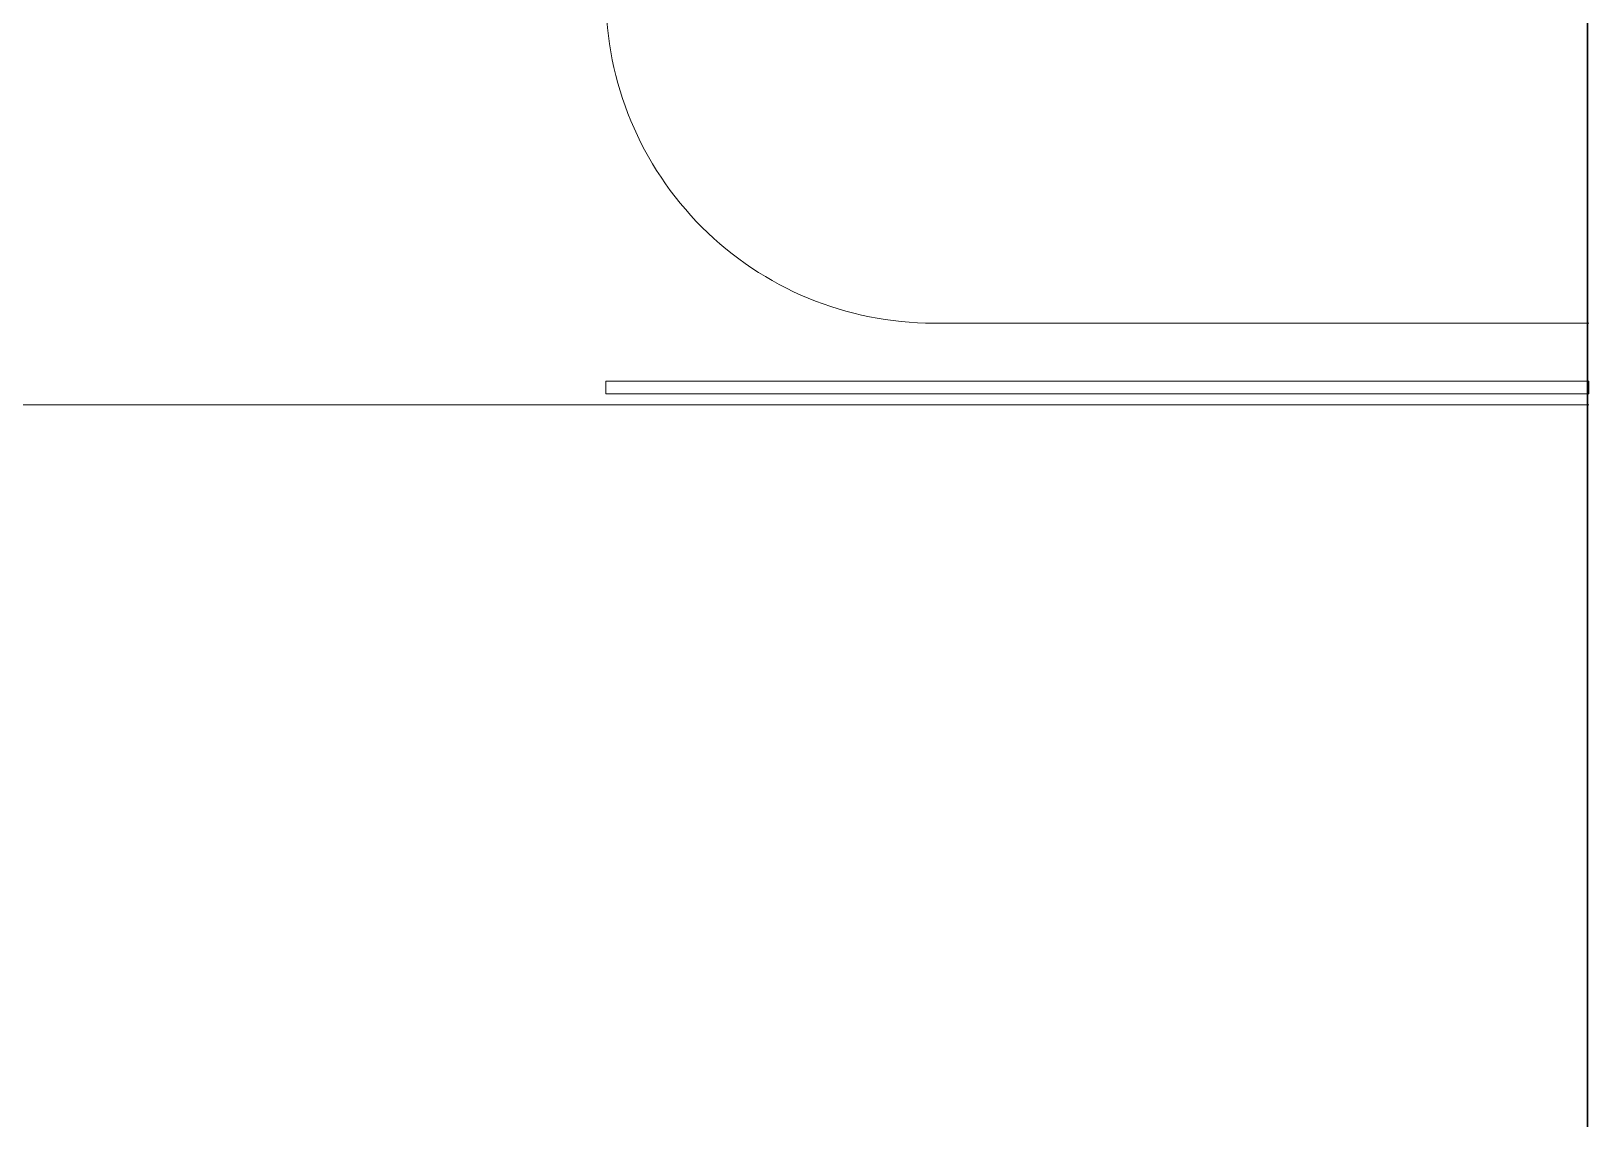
# Model space of a CAD drawing. Header units: metres. Extents: x -44 to 358, y -286 to 66.
# Drawn here: x -4.872 to -3.921, y -270.427 to -269.763 of the extents above; entities that cross this region are included whole.
import ezdxf

# ---------------------------------------------------------------- set-up
doc = ezdxf.new("R2010")
doc.units = ezdxf.units.M
doc.header["$LTSCALE"] = 0.3
for name, color, linetype, lineweight in [('A-WALL', 7, 'Continuous', 30), ('baños', 141, 'Continuous', 0), ('Columnas', 7, 'Continuous', 18)]:
    doc.layers.add(name, color=color, linetype=linetype, lineweight=lineweight)

# ---------------------------------------------------------------- blocks, each defined once
blk = doc.blocks.new('A$C6528a993')
at = {"layer": 'A-WALL'}
blk.add_line((19.19, 6.7001), (22.06, 6.7001), dxfattribs=at)
at = {"layer": 'baños'}
for p, q in [((20.95, 6.301), (20.95, 6.701)), ((21, 5.5501), (21, 6.701))]:
    blk.add_line(p, q, dxfattribs=at)
blk.add_lwpolyline([(20.98544, 6.701), (20.98544, 6.101), (20.99319, 6.101), (20.99319, 6.701)], close=True, dxfattribs=at)
blk.add_arc((20.75, 6.301), 0.2, 270, 0, dxfattribs=at)
at = {"layer": 'baños', "linetype": 'Continuous', "flags": 8}
for tag, p in [('MODELNUMBER', (17.48536, 20.48119, 0)), ('TRADENAME', (17.48536, 20.48115, 0)), ('PRODUCT', (17.48536, 20.48111, 0)), ('MATERIAL', (17.48536, 20.48106, 0)), ('MODELNUMBER', (18.6601, 20.48119, 0)), ('TRADENAME', (18.6601, 20.48115, 0)), ('PRODUCT', (18.6601, 20.48111, 0)), ('MATERIAL', (18.6601, 20.48106, 0))]:
    blk.add_attdef(tag, p, '', height=0.0000254, rotation=180.00008, dxfattribs=at)

msp = doc.modelspace()

# ---------------------------------------------------------------- block references
at = {"layer": 'Columnas', "ltscale": 0.2, "rotation": 270}
msp.add_blockref('A$C6528a993', (-10.6218239, -248.9911924), dxfattribs=at)

doc.saveas('drawing.dxf')
